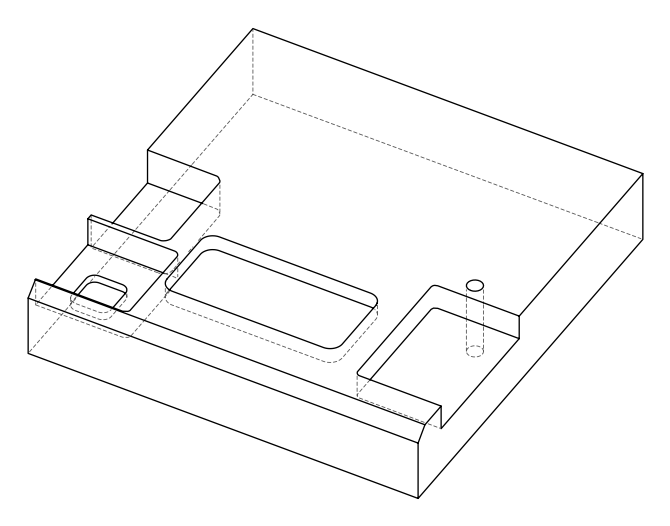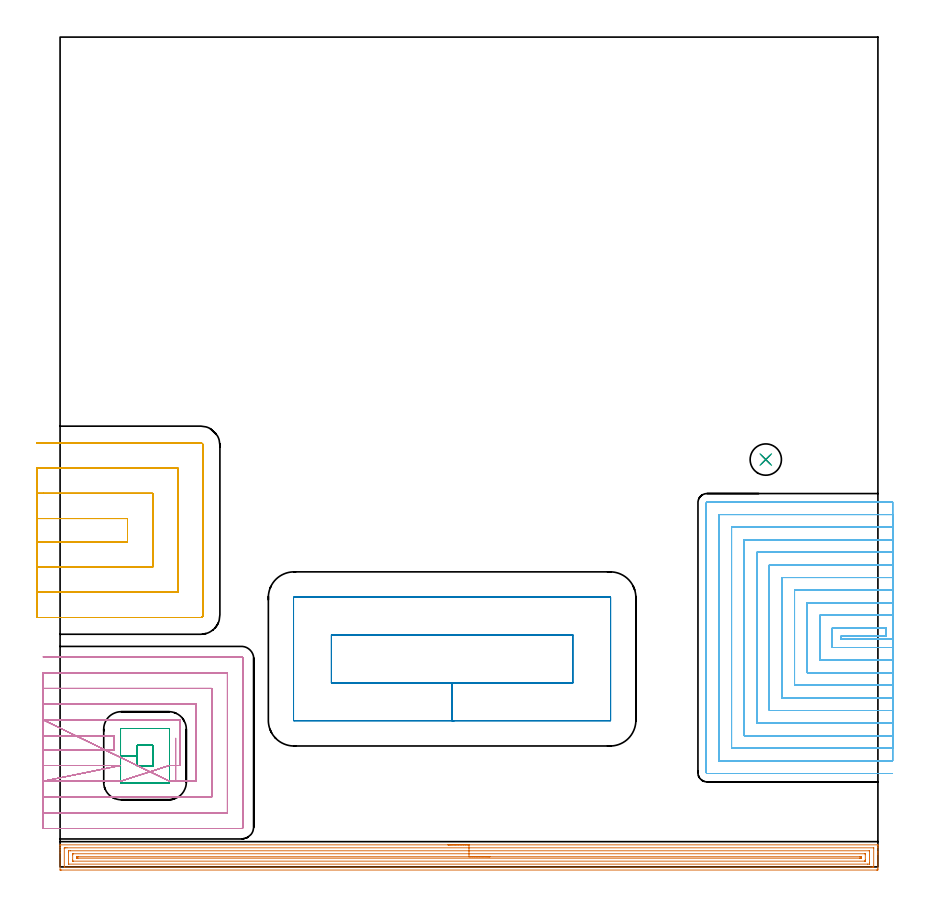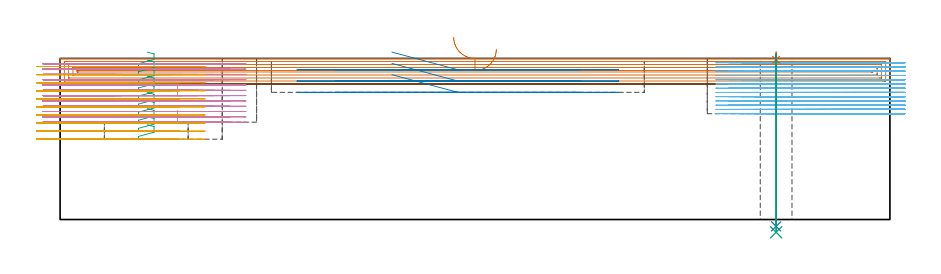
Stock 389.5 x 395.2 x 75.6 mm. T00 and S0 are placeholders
(PLAN: 9 operations, 8 tool changes, 176.7 min)
(1 AREA_MILL | FG_CHAMFER_SURFACE | UGT0205_001 | 15.78 min | 28041 mm3)
(2 MILL_RECTANGULAR_POCKET | POCKET_RECTANGULAR_STRAIGHT | UGT0201_106 | Follow Part, ap 6, ae 75% | 4.68 min | 228681 mm3)
(3 MILL_RECTANGULAR_POCKET_1 | POCKET_RECTANGULAR_STRAIGHT_1 | NXT0201_012 | Follow Part, ap 4, ae 75% | 3.89 min | 60207 mm3)
(4 MILL_SLOT | SLOT_PARTIAL_RECTANGULAR | NXT0201_013 | Follow Part, ap 2.5, ae 75% | 39.5 min | 204867 mm3)
(5 MILL_SLOT_1 | SLOT_PARTIAL_RECTANGULAR_1 | NXT0201_012 | Follow Part, ap 4, ae 75% | 19.71 min | 284539 mm3)
(6 MILL_SLOT_2 | SLOT_PARTIAL_RECTANGULAR_2 | NXT0201_009 | Follow Part, ap 2, ae 75% | 92.49 min | 304594 mm3)
(7 SPOT_DRILL | STEP1HOLE | NXT0321_9005460120000 | 0.03 min | 29 mm3)
(8 DRILL_THROUGH_HOLE_INTO_CENTER | STEP1HOLE | NXT0301_065 | 0.32 min | 5267 mm3)
(9 DRILL_TO_ENLARGE_THROUGH_HOLE | STEP1HOLE | UGT0301_280 | 0.34 min | 7868 mm3)
(TOOL UGT0205_001 | Chamfer Mill 20 x 3 x 45 deg. | D20 FL50 Z2)
(TOOL UGT0201_106 | End Mill 24 mm | D24 FL25 Z2)
(TOOL NXT0201_012 | ENDMILL 16mm [2P460-1600-NA 1630] | D16 FL38 Z6)
(TOOL NXT0201_013 | ENDMILL 10mm | D10 FL30 Z4)
(TOOL NXT0201_009 | ENDMILL 8mm [2P460-0800-NA 1630] | D8 FL26 Z6)
(TOOL NXT0321_9005460120000 | NC Spot Drill, 142deg, 12mm, Carbide, Uncoated | D12 PA142 FL30 Z2)
(TOOL NXT0301_065 | Carbide Drill 9.4mm [860.1-0940-075A1-MM 2214] | D9.4 PA140 FL98 Z2)
(TOOL UGT0301_280 | Twist Drill 14.9 mm | D14.9 PA118 FL114 Z2)
(OP 1 AREA_MILL)
G17 G21 G94 G90
T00 M6
G54
G17 G0 G90 X184.75 Y10.5 S1061 M3
G43 Z85.6 H0
G94 G1 X184.788 Z84.728 F250.
X184.902 Z83.864
X185.091 Z83.012
X185.353 Z82.18
X185.687 Z81.374
X186.09 Z80.6
X186.559 Z79.864
X187.09 Z79.172
X187.679 Z78.529
X188.322 Z77.94
X189.014 Z77.408
X189.75 Z76.94
X190.524 Z76.537
X191.33 Z76.203
X192.162 Z75.941
X193.014 Z75.752
X193.878 Z75.638
X194.75 Z75.6
X389.339
X389.49 Y10.498 Z75.588
X389.497 Y10.384 Z75.476
X389.5 Y10.263 Z75.362
Y9.93 Z75.03
Y9.299 Z74.394
Y7.239 Z72.336
Y6.682 Z71.776
Y6.088 Z71.183
Y-0.893 Z64.204
X389.496 Y-1.172 Z63.925
X389.49 Y-1.493 Z63.604
X389.225 Y-1.497 Z63.601
X388.892 Y-1.5 Z63.6
X0.608
X0.045 Y-1.494 Z63.603
X0.01 Y-1.492 Z63.606
X0. Y-1.451 Z63.647
Y6.682 Z71.776
Y8.111 Z73.208
Y9.299 Z74.394
Y10.263 Z75.362
X0.003 Y10.384 Z75.476
X0.01 Y10.498 Z75.588
X0.161 Y10.5 Z75.6
X194.75
Y9.086 Z74.186
X387.326 Y9.085 Z74.185
X387.453 Y9.084 Z74.184
X387.483 Y9.082 Z74.182
X387.49 Y9.079 Z74.179
X387.494 Y9.071 Z74.171
X387.498 Y9.045 Z74.145
X387.5 Y8.916 Z74.016
X387.499 Y0.19 Z65.29
X387.495 Y0.061 Z65.161
X387.49 Y-0.04 Z65.06
X387.478 Y-0.079 Z65.021
X387.443 Y-0.08 Z65.02
X387.107 Y-0.084 Z65.016
X386.888 Y-0.085 Z65.015
X386.215 Y-0.086 Z65.014
X2.174 Y-0.085 Z65.015
X2.047 Y-0.084 Z65.016
X2.017 Y-0.082 Z65.018
X2.01 Y-0.079 Z65.021
X2.006 Y-0.071 Z65.029
X2.003 Y-0.045 Z65.055
X2. Y0.084 Z65.184
X2.001 Y8.81 Z73.91
X2.005 Y8.939 Z74.039
X2.01 Y9.04 Z74.14
X2.022 Y9.079 Z74.179
X2.057 Y9.08 Z74.18
X2.393 Y9.084 Z74.184
X2.612 Y9.085 Z74.185
X3.285 Y9.086 Z74.186
X194.75
Y7.672 Z72.772
X385.322 Y7.671 Z72.771
X385.442 Y7.67 Z72.77
X385.475 Y7.667 Z72.767
X385.489 Y7.665 Z72.765
X385.492 Y7.657 Z72.757
X385.497 Y7.612 Z72.712
X385.499 Y7.554 Z72.654
X385.5 Y2.145 Z67.245
X385.496 Y1.446 Z66.546
X385.493 Y1.359 Z66.459
X385.49 Y1.341 Z66.441
X385.478 Y1.335 Z66.435
X385.438 Y1.332 Z66.432
X385.322 Y1.33 Z66.43
X384.549 Y1.328 Z66.428
X4.178 Y1.329 Z66.429
X4.058 Y1.33 Z66.43
X4.025 Y1.333 Z66.433
X4.011 Y1.335 Z66.435
X4.008 Y1.343 Z66.443
X4.003 Y1.388 Z66.488
X4.001 Y1.446 Z66.546
X4. Y6.856 Z71.956
X4.004 Y7.554 Z72.654
X4.007 Y7.641 Z72.741
X4.01 Y7.659 Z72.759
X4.022 Y7.665 Z72.765
X4.062 Y7.668 Z72.768
X4.178 Y7.67 Z72.77
X4.951 Y7.672 Z72.772
X194.75
Y6.257 Z71.357
X383.37
X383.413 Y6.256 Z71.356
X383.457 Y6.254 Z71.354
X383.485 Y6.251 Z71.351
X383.49 Y6.216 Z71.316
X383.5 Y5.845 Z70.945
Y5.809 Z70.909
Y3.227 Z68.327
Y3.191 Z68.291
X383.492 Y2.773 Z67.873
X383.49 Y2.753 Z67.853
X383.458 Y2.749 Z67.849
X383.378 Y2.745 Z67.845
X383.256 Y2.743 Z67.843
X383.103
X6.13
X6.087 Y2.744 Z67.844
X6.043 Y2.746 Z67.846
X6.015 Y2.749 Z67.849
X6.01 Y2.784 Z67.884
X6. Y3.155 Z68.255
Y3.191 Z68.291
Y5.773 Z70.873
Y5.809 Z70.909
X6.008 Y6.227 Z71.327
X6.01 Y6.247 Z71.347
X6.042 Y6.251 Z71.351
X6.122 Y6.255 Z71.355
X6.244 Y6.257 Z71.357
X6.397
X194.75
Y4.843 Z69.943
X380.954
X381.285 Y4.841 Z69.941
X381.45 Y4.838 Z69.938
X381.483 Y4.836 Z69.936
X381.49 Y4.813 Z69.913
X381.493 Y4.763 Z69.863
X381.498 Y4.312 Z69.412
X381.493 Y4.187 Z69.287
X381.491 Y4.171 Z69.271
X381.471 Y4.164 Z69.264
X381.385 Y4.161 Z69.261
X381.21 Y4.159 Z69.259
X380.859 Y4.157 Z69.257
X380.764
X8.546
X8.215 Y4.159 Z69.259
X8.05 Y4.162 Z69.262
X8.017 Y4.164 Z69.264
X8.01 Y4.187 Z69.287
X8.007 Y4.236 Z69.336
X8.001 Y4.69 Z69.79
X8.004 Y4.762 Z69.862
X8.009 Y4.815 Z69.915
X8.013 Y4.837 Z69.937
X8.028 Y4.838 Z69.938
X8.209 Y4.841 Z69.941
X8.574 Y4.843 Z69.943
X8.641
X194.75
X195.622 Z69.981
X196.487 Z70.095
X197.338 Z70.284
X198.17 Z70.546
X198.976 Z70.88
X199.75 Z71.283
X200.486 Z71.752
X201.178 Z72.283
X201.821 Z72.872
X202.41 Z73.515
X202.942 Z74.207
X203.41 Z74.943
X203.813 Z75.717
X204.147 Z76.523
X204.409 Z77.355
X204.598 Z78.207
X204.712 Z79.072
X204.75 Z79.943
G0 Z85.6
M5
M2
(OP 2 MILL_RECTANGULAR_POCKET)
G17 G21 G94 G90
T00 M6
G54
G17 G0 G90 X155.724 Y87.6 S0 M3
G43 Z85.6 H0
Z78.6
G94 G1 X186.7 Z70.3 F250.
X244.2 F500.
Y110.5
X129.2
Y87.6
X186.7
Y69.6
X262.
G3 X262.2 Y69.8 R0.2
G1 Y128.3
G3 X262. Y128.5 R0.2
G1 X111.4
G3 X111.2 Y128.3 R0.2
G1 Y69.8
G3 X111.4 Y69.6 R0.2
G1 X186.7
X187.7
G0 X155.724 Y87.6 Z73.3
G1 X186.7 Z65. F250.
X244.2 F500.
Y110.5
X129.2
Y87.6
X186.7
Y69.6
X262.
G3 X262.2 Y69.8 R0.2
G1 Y128.3
G3 X262. Y128.5 R0.2
G1 X111.4
G3 X111.2 Y128.3 R0.2
G1 Y69.8
G3 X111.4 Y69.6 R0.2
G1 X186.7
X187.7
G0 X155.724 Y87.6 Z68.
G1 X186.7 Z59.7 F250.
X244.2 F500.
Y110.5
X129.2
Y87.6
X186.7
Y69.6
X262.
G3 X262.2 Y69.8 R0.2
G1 Y128.3
G3 X262. Y128.5 R0.2
G1 X111.4
G3 X111.2 Y128.3 R0.2
G1 Y69.8
G3 X111.4 Y69.6 R0.2
G1 X186.7
X187.7
G0 Z85.6
M5
M2
(OP 3 MILL_RECTANGULAR_POCKET_1)
G17 G21 G94 G90
T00 M6
G54
G17 G0 G90 X40.909 Y48. S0 M3
G43 Z85.6 H1
Z78.6
G94 G1 X44.1 Z77.745 F250.
Y57.9 Z75.092
X36.8 Z73.136
Y52.95 Z71.81
Y48. F500.
X44.1
Y57.9
X36.8
Y52.95
X28.8
Y40.3
G3 X29.1 Y40. R0.3
G1 X51.8
G3 X52.1 Y40.3 R0.3
G1 Y65.6
G3 X51.8 Y65.9 R0.3
G1 X29.1
G3 X28.8 Y65.6 R0.3
G1 Y52.95
Y51.95
G0 X40.909 Y48. Z74.81
G1 X44.1 Z73.955 F250.
Y57.9 Z71.302
X36.8 Z69.346
Y52.95 Z68.02
Y48. F500.
X44.1
Y57.9
X36.8
Y52.95
X28.8
Y40.3
G3 X29.1 Y40. R0.3
G1 X51.8
G3 X52.1 Y40.3 R0.3
G1 Y65.6
G3 X51.8 Y65.9 R0.3
G1 X29.1
G3 X28.8 Y65.6 R0.3
G1 Y52.95
Y51.95
G0 X40.909 Y48. Z71.02
G1 X44.1 Z70.165 F250.
Y57.9 Z67.512
X36.8 Z65.556
Y52.95 Z64.23
Y48. F500.
X44.1
Y57.9
X36.8
Y52.95
X28.8
Y40.3
G3 X29.1 Y40. R0.3
G1 X51.8
G3 X52.1 Y40.3 R0.3
G1 Y65.6
G3 X51.8 Y65.9 R0.3
G1 X29.1
G3 X28.8 Y65.6 R0.3
G1 Y52.95
Y51.95
G0 X40.909 Y48. Z67.23
G1 X44.1 Z66.375 F250.
Y57.9 Z63.722
X36.8 Z61.766
Y52.95 Z60.44
Y48. F500.
X44.1
Y57.9
X36.8
Y52.95
X28.8
Y40.3
G3 X29.1 Y40. R0.3
G1 X51.8
G3 X52.1 Y40.3 R0.3
G1 Y65.6
G3 X51.8 Y65.9 R0.3
G1 X29.1
G3 X28.8 Y65.6 R0.3
G1 Y52.95
Y51.95
G0 X40.909 Y48. Z63.44
G1 X44.1 Z62.585 F250.
Y57.9 Z59.932
X36.8 Z57.976
Y52.95 Z56.65
Y48. F500.
X44.1
Y57.9
X36.8
Y52.95
X28.8
Y40.3
G3 X29.1 Y40. R0.3
G1 X51.8
G3 X52.1 Y40.3 R0.3
G1 Y65.6
G3 X51.8 Y65.9 R0.3
G1 X29.1
G3 X28.8 Y65.6 R0.3
G1 Y52.95
Y51.95
G0 X40.909 Y48. Z59.65
G1 X44.1 Z58.795 F250.
Y57.9 Z56.142
X36.8 Z54.186
Y52.95 Z52.86
Y48. F500.
X44.1
Y57.9
X36.8
Y52.95
X28.8
Y40.3
G3 X29.1 Y40. R0.3
G1 X51.8
G3 X52.1 Y40.3 R0.3
G1 Y65.6
G3 X51.8 Y65.9 R0.3
G1 X29.1
G3 X28.8 Y65.6 R0.3
G1 Y52.95
Y51.95
G0 X40.909 Y48. Z55.86
G1 X44.1 Z55.005 F250.
Y57.9 Z52.352
X36.8 Z50.396
Y52.95 Z49.07
Y48. F500.
X44.1
Y57.9
X36.8
Y52.95
X28.8
Y40.3
G3 X29.1 Y40. R0.3
G1 X51.8
G3 X52.1 Y40.3 R0.3
G1 Y65.6
G3 X51.8 Y65.9 R0.3
G1 X29.1
G3 X28.8 Y65.6 R0.3
G1 Y52.95
Y51.95
G0 X40.909 Y48. Z52.07
G1 X44.1 Z51.215 F250.
Y57.9 Z48.562
X36.8 Z46.606
Y52.95 Z45.28
Y48. F500.
X44.1
Y57.9
X36.8
Y52.95
X28.8
Y40.3
G3 X29.1 Y40. R0.3
G1 X51.8
G3 X52.1 Y40.3 R0.3
G1 Y65.6
G3 X51.8 Y65.9 R0.3
G1 X29.1
G3 X28.8 Y65.6 R0.3
G1 Y52.95
Y51.95
G0 X40.909 Y48. Z48.28
G1 X44.1 Z47.425 F250.
Y57.9 Z44.772
X36.8 Z42.816
Y52.95 Z41.49
Y48. F500.
X44.1
Y57.9
X36.8
Y52.95
X28.8
Y40.3
G3 X29.1 Y40. R0.3
G1 X51.8
G3 X52.1 Y40.3 R0.3
G1 Y65.6
G3 X51.8 Y65.9 R0.3
G1 X29.1
G3 X28.8 Y65.6 R0.3
G1 Y52.95
Y51.95
G0 X40.909 Y48. Z44.49
G1 X44.1 Z43.635 F250.
Y57.9 Z40.982
X36.8 Z39.026
Y52.95 Z37.7
Y48. F500.
X44.1
Y57.9
X36.8
Y52.95
X28.8
Y40.3
G3 X29.1 Y40. R0.3
G1 X51.8
G3 X52.1 Y40.3 R0.3
G1 Y65.6
G3 X51.8 Y65.9 R0.3
G1 X29.1
G3 X28.8 Y65.6 R0.3
G1 Y52.95
Y51.95
G0 Z85.6
M5
M2
(OP 4 MILL_SLOT)
G17 G21 G94 G90
T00 M6
G54
G17 G0 G90 X-8. Y55.8 S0 M3
G43 Z85.6 H0
Z73.108
G94 G1 X-5. F250.
X25.8 F500.
Y62.5
X-5.
X-8. F250.
Y48.3
X-5.
X25.8 F500.
X28.8 F250.
X-8. Y40.8 F500.
X-5. F250.
X25.797 F500.
X28.797 F250.
X52.1 Y48.3 F500.
X55.1 F250.
X57.2 F500.
Y70.
X-5.
X-8. F250.
X52.103 Y40.8 F500.
X55.103 F250.
X64.7 F500.
Y77.5
X-5.
X-8. F250.
Y33.3
X-5.
X72.2 F500.
Y85.
X-5.
X-8. F250.
Y25.8
X-5.
X79.7 F500.
Y92.5
X-5.
X-8. F250.
Y18.3
X-5.
X86.4 F500.
G3 X87.2 Y19.1 R0.8
G1 Y99.2
G3 X86.4 Y100. R0.8
G1 X-5.
X-8. F250.
G0 Y55.8 Z70.617
G1 X-5.
X25.8 F500.
Y62.5
X-5.
X-8. F250.
Y48.3
X-5.
X25.8 F500.
X28.8 F250.
X-8. Y40.8 F500.
X-5. F250.
X25.797 F500.
X28.797 F250.
X52.1 Y48.3 F500.
X55.1 F250.
X57.2 F500.
Y70.
X-5.
X-8. F250.
X52.103 Y40.8 F500.
X55.103 F250.
X64.7 F500.
Y77.5
X-5.
X-8. F250.
Y33.3
X-5.
X72.2 F500.
Y85.
X-5.
X-8. F250.
Y25.8
X-5.
X79.7 F500.
Y92.5
X-5.
X-8. F250.
Y18.3
X-5.
X86.4 F500.
G3 X87.2 Y19.1 R0.8
G1 Y99.2
G3 X86.4 Y100. R0.8
G1 X-5.
X-8. F250.
G0 Y55.8 Z68.125
G1 X-5.
X25.8 F500.
Y62.5
X-5.
X-8. F250.
Y48.3
X-5.
X25.8 F500.
X28.8 F250.
X-8. Y40.8 F500.
X-5. F250.
X25.797 F500.
X28.797 F250.
X52.1 Y48.3 F500.
X55.1 F250.
X57.2 F500.
Y70.
X-5.
X-8. F250.
X52.103 Y40.8 F500.
X55.103 F250.
X64.7 F500.
Y77.5
X-5.
X-8. F250.
Y33.3
X-5.
X72.2 F500.
Y85.
X-5.
X-8. F250.
Y25.8
X-5.
X79.7 F500.
Y92.5
X-5.
X-8. F250.
Y18.3
X-5.
X86.4 F500.
G3 X87.2 Y19.1 R0.8
G1 Y99.2
G3 X86.4 Y100. R0.8
G1 X-5.
X-8. F250.
G0 Y55.8 Z65.633
G1 X-5.
X25.8 F500.
Y62.5
X-5.
X-8. F250.
Y48.3
X-5.
X25.8 F500.
X28.8 F250.
X-8. Y40.8 F500.
X-5. F250.
X25.797 F500.
X28.797 F250.
X52.1 Y48.3 F500.
X55.1 F250.
X57.2 F500.
Y70.
X-5.
X-8. F250.
X52.103 Y40.8 F500.
X55.103 F250.
X64.7 F500.
Y77.5
X-5.
X-8. F250.
Y33.3
X-5.
X72.2 F500.
Y85.
X-5.
X-8. F250.
Y25.8
X-5.
X79.7 F500.
Y92.5
X-5.
X-8. F250.
Y18.3
X-5.
X86.4 F500.
G3 X87.2 Y19.1 R0.8
G1 Y99.2
G3 X86.4 Y100. R0.8
G1 X-5.
X-8. F250.
G0 Y55.8 Z63.142
G1 X-5.
X25.8 F500.
Y62.5
X-5.
X-8. F250.
Y48.3
X-5.
X25.8 F500.
X28.8 F250.
X-8. Y40.8 F500.
X-5. F250.
X25.797 F500.
X28.797 F250.
X52.1 Y48.3 F500.
X55.1 F250.
X57.2 F500.
Y70.
X-5.
X-8. F250.
X52.103 Y40.8 F500.
X55.103 F250.
X64.7 F500.
Y77.5
X-5.
X-8. F250.
Y33.3
X-5.
X72.2 F500.
Y85.
X-5.
X-8. F250.
Y25.8
X-5.
X79.7 F500.
Y92.5
X-5.
X-8. F250.
Y18.3
X-5.
X86.4 F500.
G3 X87.2 Y19.1 R0.8
G1 Y99.2
G3 X86.4 Y100. R0.8
G1 X-5.
X-8. F250.
G0 Y55.8 Z60.65
G1 X-5.
X25.8 F500.
Y62.5
X-5.
X-8. F250.
Y48.3
X-5.
X25.8 F500.
X28.8 F250.
X-8. Y40.8 F500.
X-5. F250.
X25.797 F500.
X28.797 F250.
X52.1 Y48.3 F500.
X55.1 F250.
X57.2 F500.
Y70.
X-5.
X-8. F250.
X52.103 Y40.8 F500.
X55.103 F250.
X64.7 F500.
Y77.5
X-5.
X-8. F250.
Y33.3
X-5.
X72.2 F500.
Y85.
X-5.
X-8. F250.
Y25.8
X-5.
X79.7 F500.
Y92.5
X-5.
X-8. F250.
Y18.3
X-5.
X86.4 F500.
G3 X87.2 Y19.1 R0.8
G1 Y99.2
G3 X86.4 Y100. R0.8
G1 X-5.
X-8. F250.
G0 Y55.8 Z58.158
G1 X-5.
X25.8 F500.
Y62.5
X-5.
X-8. F250.
Y48.3
X-5.
X25.8 F500.
X28.8 F250.
X-8. Y40.8 F500.
X-5. F250.
X25.797 F500.
X28.797 F250.
X52.1 Y48.3 F500.
X55.1 F250.
X57.2 F500.
Y70.
X-5.
X-8. F250.
G0 X55.1 Y61.295 Z63.65
G1 Y40.959 Z58.201
X55.103 Y40.8 Z58.158
X64.7 F500.
Y77.5
X-5.
X-8. F250.
Y33.3
X-5.
X72.2 F500.
Y85.
X-5.
X-8. F250.
Y25.8
X-5.
X79.7 F500.
Y92.5
X-5.
X-8. F250.
Y18.3
X-5.
X86.4 F500.
G3 X87.2 Y19.1 R0.8
G1 Y99.2
G3 X86.4 Y100. R0.8
G1 X-5.
X-8. F250.
G0 Y55.8 Z55.667
G1 X-5.
X25.8 F500.
Y62.5
X-5.
X-8. F250.
Y48.3
X-5.
X25.8 F500.
X28.8 F250.
X-8. Y40.8 F500.
X-5. F250.
X25.797 F500.
X28.797 F250.
X52.1 Y48.3 F500.
X55.1 F250.
X57.2 F500.
Y70.
X-5.
X-8. F250.
X52.103 Y40.8 F500.
X55.103 F250.
X64.7 F500.
Y77.5
X-5.
X-8. F250.
Y33.3
X-5.
X72.2 F500.
Y85.
X-5.
X-8. F250.
Y25.8
X-5.
X79.7 F500.
Y92.5
X-5.
X-8. F250.
Y18.3
X-5.
X86.4 F500.
G3 X87.2 Y19.1 R0.8
G1 Y99.2
G3 X86.4 Y100. R0.8
G1 X-5.
X-8. F250.
G0 Y55.8 Z53.175
G1 X-5.
X25.8 F500.
Y62.5
X-5.
X-8. F250.
Y48.3
X-5.
X25.8 F500.
X28.8 F250.
X-8. Y40.8 F500.
X-5. F250.
X25.797 F500.
X28.797 F250.
X52.1 Y48.3 F500.
X55.1 F250.
X57.2 F500.
Y70.
X-5.
X-8. F250.
X52.103 Y40.8 F500.
X55.103 F250.
X64.7 F500.
Y77.5
X-5.
X-8. F250.
Y33.3
X-5.
X72.2 F500.
Y85.
X-5.
X-8. F250.
Y25.8
X-5.
X79.7 F500.
Y92.5
X-5.
X-8. F250.
Y18.3
X-5.
X86.4 F500.
G3 X87.2 Y19.1 R0.8
G1 Y99.2
G3 X86.4 Y100. R0.8
G1 X-5.
X-8. F250.
G0 Y55.8 Z50.683
G1 X-5.
X25.8 F500.
Y62.5
X-5.
X-8. F250.
Y48.3
X-5.
X25.8 F500.
X28.8 F250.
X-8. Y40.8 F500.
X-5. F250.
X25.797 F500.
X28.797 F250.
X52.1 Y48.3 F500.
X55.1 F250.
X57.2 F500.
Y70.
X-5.
X-8. F250.
X52.103 Y40.8 F500.
X55.103 F250.
X64.7 F500.
Y77.5
X-5.
X-8. F250.
Y33.3
X-5.
X72.2 F500.
Y85.
X-5.
X-8. F250.
Y25.8
X-5.
X79.7 F500.
Y92.5
X-5.
X-8. F250.
Y18.3
X-5.
X86.4 F500.
G3 X87.2 Y19.1 R0.8
G1 Y99.2
G3 X86.4 Y100. R0.8
G1 X-5.
X-8. F250.
G0 Y55.8 Z48.192
G1 X-5.
X25.8 F500.
Y62.5
X-5.
X-8. F250.
Y48.3
X-5.
X25.8 F500.
X28.8 F250.
X-8. Y40.8 F500.
X-5. F250.
X25.797 F500.
X28.797 F250.
X52.1 Y48.3 F500.
X55.1 F250.
X57.2 F500.
Y70.
X-5.
X-8. F250.
X52.103 Y40.8 F500.
X55.103 F250.
X64.7 F500.
Y77.5
X-5.
X-8. F250.
Y33.3
X-5.
X72.2 F500.
Y85.
X-5.
X-8. F250.
Y25.8
X-5.
X79.7 F500.
Y92.5
X-5.
X-8. F250.
Y18.3
X-5.
X86.4 F500.
G3 X87.2 Y19.1 R0.8
G1 Y99.2
G3 X86.4 Y100. R0.8
G1 X-5.
X-8. F250.
G0 Y55.8 Z45.7
G1 X-5.
X25.8 F500.
Y62.5
X-5.
X-8. F250.
Y48.3
X-5.
X25.8 F500.
X28.8 F250.
X-8. Y40.8 F500.
X-5. F250.
X25.797 F500.
X28.797 F250.
X52.1 Y48.3 F500.
X55.1 F250.
X57.2 F500.
Y70.
X-5.
X-8. F250.
G0 X55.1 Y61.295 Z51.192
G1 Y40.959 Z45.743
X55.103 Y40.8 Z45.7
X64.7 F500.
Y77.5
X-5.
X-8. F250.
Y33.3
X-5.
X72.2 F500.
Y85.
X-5.
X-8. F250.
Y25.8
X-5.
X79.7 F500.
Y92.5
X-5.
X-8. F250.
Y18.3
X-5.
X86.4 F500.
G3 X87.2 Y19.1 R0.8
G1 Y99.2
G3 X86.4 Y100. R0.8
G1 X-5.
X-8. F250.
G0 Z85.6
M5
M2
(OP 5 MILL_SLOT_1)
G17 G21 G94 G90
T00 M6
G54
G17 G0 G90 X-11. Y154.8 S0 M3
G43 Z85.6 H1
Z71.81
G94 G1 X-8. F250.
X32.1 F500.
Y165.9
X-8.
X-11. F250.
Y142.8
X-8.
X44.1 F500.
Y177.9
X-8.
X-11. F250.
Y130.8
X-8.
X56.1 F500.
Y189.9
X-8.
X-11. F250.
Y118.8
X-8.
X67. F500.
G3 X68.1 Y119.9 R1.1
G1 Y200.8
G3 X67. Y201.9 R1.1
G1 X-8.
X-11. F250.
G0 Y154.8 Z68.02
G1 X-8.
X32.1 F500.
Y165.9
X-8.
X-11. F250.
Y142.8
X-8.
X44.1 F500.
Y177.9
X-8.
X-11. F250.
Y130.8
X-8.
X56.1 F500.
Y189.9
X-8.
X-11. F250.
Y118.8
X-8.
X67. F500.
G3 X68.1 Y119.9 R1.1
G1 Y200.8
G3 X67. Y201.9 R1.1
G1 X-8.
X-11. F250.
G0 Y154.8 Z64.23
G1 X-8.
X32.1 F500.
Y165.9
X-8.
X-11. F250.
Y142.8
X-8.
X44.1 F500.
Y177.9
X-8.
X-11. F250.
Y130.8
X-8.
X56.1 F500.
Y189.9
X-8.
X-11. F250.
Y118.8
X-8.
X67. F500.
G3 X68.1 Y119.9 R1.1
G1 Y200.8
G3 X67. Y201.9 R1.1
G1 X-8.
X-11. F250.
G0 Y154.8 Z60.44
G1 X-8.
X32.1 F500.
Y165.9
X-8.
X-11. F250.
Y142.8
X-8.
X44.1 F500.
Y177.9
X-8.
X-11. F250.
Y130.8
X-8.
X56.1 F500.
Y189.9
X-8.
X-11. F250.
Y118.8
X-8.
X67. F500.
G3 X68.1 Y119.9 R1.1
G1 Y200.8
G3 X67. Y201.9 R1.1
G1 X-8.
X-11. F250.
G0 Y154.8 Z56.65
G1 X-8.
X32.1 F500.
Y165.9
X-8.
X-11. F250.
Y142.8
X-8.
X44.1 F500.
Y177.9
X-8.
X-11. F250.
Y130.8
X-8.
X56.1 F500.
Y189.9
X-8.
X-11. F250.
Y118.8
X-8.
X67. F500.
G3 X68.1 Y119.9 R1.1
G1 Y200.8
G3 X67. Y201.9 R1.1
G1 X-8.
X-11. F250.
G0 Y154.8 Z52.86
G1 X-8.
X32.1 F500.
Y165.9
X-8.
X-11. F250.
Y142.8
X-8.
X44.1 F500.
Y177.9
X-8.
X-11. F250.
Y130.8
X-8.
X56.1 F500.
Y189.9
X-8.
X-11. F250.
Y118.8
X-8.
X67. F500.
G3 X68.1 Y119.9 R1.1
G1 Y200.8
G3 X67. Y201.9 R1.1
G1 X-8.
X-11. F250.
G0 Y154.8 Z49.07
G1 X-8.
X32.1 F500.
Y165.9
X-8.
X-11. F250.
Y142.8
X-8.
X44.1 F500.
Y177.9
X-8.
X-11. F250.
Y130.8
X-8.
X56.1 F500.
Y189.9
X-8.
X-11. F250.
Y118.8
X-8.
X67. F500.
G3 X68.1 Y119.9 R1.1
G1 Y200.8
G3 X67. Y201.9 R1.1
G1 X-8.
X-11. F250.
G0 Y154.8 Z45.28
G1 X-8.
X32.1 F500.
Y165.9
X-8.
X-11. F250.
Y142.8
X-8.
X44.1 F500.
Y177.9
X-8.
X-11. F250.
Y130.8
X-8.
X56.1 F500.
Y189.9
X-8.
X-11. F250.
Y118.8
X-8.
X67. F500.
G3 X68.1 Y119.9 R1.1
G1 Y200.8
G3 X67. Y201.9 R1.1
G1 X-8.
X-11. F250.
G0 Y154.8 Z41.49
G1 X-8.
X32.1 F500.
Y165.9
X-8.
X-11. F250.
Y142.8
X-8.
X44.1 F500.
Y177.9
X-8.
X-11. F250.
Y130.8
X-8.
X56.1 F500.
Y189.9
X-8.
X-11. F250.
Y118.8
X-8.
X67. F500.
G3 X68.1 Y119.9 R1.1
G1 Y200.8
G3 X67. Y201.9 R1.1
G1 X-8.
X-11. F250.
G0 Y154.8 Z37.7
G1 X-8.
X32.1 F500.
Y165.9
X-8.
X-11. F250.
Y142.8
X-8.
X44.1 F500.
Y177.9
X-8.
X-11. F250.
Y130.8
X-8.
X56.1 F500.
Y189.9
X-8.
X-11. F250.
Y118.8
X-8.
X67. F500.
G3 X68.1 Y119.9 R1.1
G1 Y200.8
G3 X67. Y201.9 R1.1
G1 X-8.
X-11. F250.
G0 Z85.6
M5
M2
(OP 6 MILL_SLOT_2)
G17 G21 G94 G90
T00 M6
G54
G17 G0 G90 X396.5 Y108.5 S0 M3
G43 Z85.6 H1
Z73.608
G94 G1 X393.5 F250.
X371.8 F500.
Y109.8
X393.5
Y113.8
X367.8
Y104.5
X393.5
X396.5 F250.
Y119.8
X393.5
X361.8 F500.
Y98.5
X393.5
X396.5 F250.
Y125.8
X393.5
X355.8 F500.
Y92.5
X393.5
X396.5 F250.
Y131.8
X393.5
X349.8 F500.
Y86.5
X393.5
X396.5 F250.
Y137.8
X393.5
X343.8 F500.
Y80.5
X393.5
X396.5 F250.
Y143.8
X393.5
X337.8 F500.
Y74.5
X393.5
X396.5 F250.
Y149.8
X393.5
X331.8 F500.
Y68.5
X393.5
X396.5 F250.
Y155.8
X393.5
X325.8 F500.
Y62.5
X393.5
X396.5 F250.
Y161.8
X393.5
X319.8 F500.
Y56.5
X393.5
X396.5 F250.
Y167.8
X393.5
X313.8 F500.
Y50.5
X393.5
X396.5 F250.
Y173.8
X393.5
X308.1 F500.
G3 X307.8 Y173.5 R0.3
G1 Y44.8
G3 X308.1 Y44.5 R0.3
G1 X393.5
X396.5 F250.
G0 Y108.5 Z71.615
G1 X393.5
X371.8 F500.
Y109.8
X393.5
Y113.8
X367.8
Y104.5
X393.5
X396.5 F250.
Y119.8
X393.5
X361.8 F500.
Y98.5
X393.5
X396.5 F250.
Y125.8
X393.5
X355.8 F500.
Y92.5
X393.5
X396.5 F250.
Y131.8
X393.5
X349.8 F500.
Y86.5
X393.5
X396.5 F250.
Y137.8
X393.5
X343.8 F500.
Y80.5
X393.5
X396.5 F250.
Y143.8
X393.5
X337.8 F500.
Y74.5
X393.5
X396.5 F250.
Y149.8
X393.5
X331.8 F500.
Y68.5
X393.5
X396.5 F250.
Y155.8
X393.5
X325.8 F500.
Y62.5
X393.5
X396.5 F250.
Y161.8
X393.5
X319.8 F500.
Y56.5
X393.5
X396.5 F250.
Y167.8
X393.5
X313.8 F500.
Y50.5
X393.5
X396.5 F250.
Y173.8
X393.5
X308.1 F500.
G3 X307.8 Y173.5 R0.3
G1 Y44.8
G3 X308.1 Y44.5 R0.3
G1 X393.5
X396.5 F250.
G0 Y108.5 Z69.623
G1 X393.5
X371.8 F500.
Y109.8
X393.5
Y113.8
X367.8
Y104.5
X393.5
X396.5 F250.
Y119.8
X393.5
X361.8 F500.
Y98.5
X393.5
X396.5 F250.
Y125.8
X393.5
X355.8 F500.
Y92.5
X393.5
X396.5 F250.
Y131.8
X393.5
X349.8 F500.
Y86.5
X393.5
X396.5 F250.
Y137.8
X393.5
X343.8 F500.
Y80.5
X393.5
X396.5 F250.
Y143.8
X393.5
X337.8 F500.
Y74.5
X393.5
X396.5 F250.
Y149.8
X393.5
X331.8 F500.
Y68.5
X393.5
X396.5 F250.
Y155.8
X393.5
X325.8 F500.
Y62.5
X393.5
X396.5 F250.
Y161.8
X393.5
X319.8 F500.
Y56.5
X393.5
X396.5 F250.
Y167.8
X393.5
X313.8 F500.
Y50.5
X393.5
X396.5 F250.
Y173.8
X393.5
X308.1 F500.
G3 X307.8 Y173.5 R0.3
G1 Y44.8
G3 X308.1 Y44.5 R0.3
G1 X393.5
X396.5 F250.
G0 Y108.5 Z67.631
G1 X393.5
X371.8 F500.
Y109.8
X393.5
Y113.8
X367.8
Y104.5
X393.5
X396.5 F250.
Y119.8
X393.5
X361.8 F500.
Y98.5
X393.5
X396.5 F250.
Y125.8
X393.5
X355.8 F500.
Y92.5
X393.5
X396.5 F250.
Y131.8
X393.5
X349.8 F500.
Y86.5
X393.5
X396.5 F250.
Y137.8
X393.5
X343.8 F500.
Y80.5
X393.5
X396.5 F250.
Y143.8
X393.5
X337.8 F500.
Y74.5
X393.5
X396.5 F250.
Y149.8
X393.5
X331.8 F500.
Y68.5
X393.5
X396.5 F250.
Y155.8
X393.5
X325.8 F500.
Y62.5
X393.5
X396.5 F250.
Y161.8
X393.5
X319.8 F500.
Y56.5
X393.5
X396.5 F250.
Y167.8
X393.5
X313.8 F500.
Y50.5
X393.5
X396.5 F250.
Y173.8
X393.5
X308.1 F500.
G3 X307.8 Y173.5 R0.3
G1 Y44.8
G3 X308.1 Y44.5 R0.3
G1 X393.5
X396.5 F250.
G0 Y108.5 Z65.638
G1 X393.5
X371.8 F500.
Y109.8
X393.5
Y113.8
X367.8
Y104.5
X393.5
X396.5 F250.
Y119.8
X393.5
X361.8 F500.
Y98.5
X393.5
X396.5 F250.
Y125.8
X393.5
X355.8 F500.
Y92.5
X393.5
X396.5 F250.
Y131.8
X393.5
X349.8 F500.
Y86.5
X393.5
X396.5 F250.
Y137.8
X393.5
X343.8 F500.
Y80.5
X393.5
X396.5 F250.
Y143.8
X393.5
X337.8 F500.
Y74.5
X393.5
X396.5 F250.
Y149.8
X393.5
X331.8 F500.
Y68.5
X393.5
X396.5 F250.
Y155.8
X393.5
X325.8 F500.
Y62.5
X393.5
X396.5 F250.
Y161.8
X393.5
X319.8 F500.
Y56.5
X393.5
X396.5 F250.
Y167.8
X393.5
X313.8 F500.
Y50.5
X393.5
X396.5 F250.
Y173.8
X393.5
X308.1 F500.
G3 X307.8 Y173.5 R0.3
G1 Y44.8
G3 X308.1 Y44.5 R0.3
G1 X393.5
X396.5 F250.
G0 Y108.5 Z63.646
G1 X393.5
X371.8 F500.
Y109.8
X393.5
Y113.8
X367.8
Y104.5
X393.5
X396.5 F250.
Y119.8
X393.5
X361.8 F500.
Y98.5
X393.5
X396.5 F250.
Y125.8
X393.5
X355.8 F500.
Y92.5
X393.5
X396.5 F250.
Y131.8
X393.5
X349.8 F500.
Y86.5
X393.5
X396.5 F250.
Y137.8
X393.5
X343.8 F500.
Y80.5
X393.5
X396.5 F250.
Y143.8
X393.5
X337.8 F500.
Y74.5
X393.5
X396.5 F250.
Y149.8
X393.5
X331.8 F500.
Y68.5
X393.5
X396.5 F250.
Y155.8
X393.5
X325.8 F500.
Y62.5
X393.5
X396.5 F250.
Y161.8
X393.5
X319.8 F500.
Y56.5
X393.5
X396.5 F250.
Y167.8
X393.5
X313.8 F500.
Y50.5
X393.5
X396.5 F250.
Y173.8
X393.5
X308.1 F500.
G3 X307.8 Y173.5 R0.3
G1 Y44.8
G3 X308.1 Y44.5 R0.3
G1 X393.5
X396.5 F250.
G0 Y108.5 Z61.654
G1 X393.5
X371.8 F500.
Y109.8
X393.5
Y113.8
X367.8
Y104.5
X393.5
X396.5 F250.
Y119.8
X393.5
X361.8 F500.
Y98.5
X393.5
X396.5 F250.
Y125.8
X393.5
X355.8 F500.
Y92.5
X393.5
X396.5 F250.
Y131.8
X393.5
X349.8 F500.
Y86.5
X393.5
X396.5 F250.
Y137.8
X393.5
X343.8 F500.
Y80.5
X393.5
X396.5 F250.
Y143.8
X393.5
X337.8 F500.
Y74.5
X393.5
X396.5 F250.
Y149.8
X393.5
X331.8 F500.
Y68.5
X393.5
X396.5 F250.
Y155.8
X393.5
X325.8 F500.
Y62.5
X393.5
X396.5 F250.
Y161.8
X393.5
X319.8 F500.
Y56.5
X393.5
X396.5 F250.
Y167.8
X393.5
X313.8 F500.
Y50.5
X393.5
X396.5 F250.
Y173.8
X393.5
X308.1 F500.
G3 X307.8 Y173.5 R0.3
G1 Y44.8
G3 X308.1 Y44.5 R0.3
G1 X393.5
X396.5 F250.
G0 Y108.5 Z59.662
G1 X393.5
X371.8 F500.
Y109.8
X393.5
Y113.8
X367.8
Y104.5
X393.5
X396.5 F250.
Y119.8
X393.5
X361.8 F500.
Y98.5
X393.5
X396.5 F250.
Y125.8
X393.5
X355.8 F500.
Y92.5
X393.5
X396.5 F250.
Y131.8
X393.5
X349.8 F500.
Y86.5
X393.5
X396.5 F250.
Y137.8
X393.5
X343.8 F500.
Y80.5
X393.5
X396.5 F250.
Y143.8
X393.5
X337.8 F500.
Y74.5
X393.5
X396.5 F250.
Y149.8
X393.5
X331.8 F500.
Y68.5
X393.5
X396.5 F250.
Y155.8
X393.5
X325.8 F500.
Y62.5
X393.5
X396.5 F250.
Y161.8
X393.5
X319.8 F500.
Y56.5
X393.5
X396.5 F250.
Y167.8
X393.5
X313.8 F500.
Y50.5
X393.5
X396.5 F250.
Y173.8
X393.5
X308.1 F500.
G3 X307.8 Y173.5 R0.3
G1 Y44.8
G3 X308.1 Y44.5 R0.3
G1 X393.5
X396.5 F250.
G0 Y108.5 Z57.669
G1 X393.5
X371.8 F500.
Y109.8
X393.5
Y113.8
X367.8
Y104.5
X393.5
X396.5 F250.
Y119.8
X393.5
X361.8 F500.
Y98.5
X393.5
X396.5 F250.
Y125.8
X393.5
X355.8 F500.
Y92.5
X393.5
X396.5 F250.
Y131.8
X393.5
X349.8 F500.
Y86.5
X393.5
X396.5 F250.
Y137.8
X393.5
X343.8 F500.
Y80.5
X393.5
X396.5 F250.
Y143.8
X393.5
X337.8 F500.
Y74.5
X393.5
X396.5 F250.
Y149.8
X393.5
X331.8 F500.
Y68.5
X393.5
X396.5 F250.
Y155.8
X393.5
X325.8 F500.
Y62.5
X393.5
X396.5 F250.
Y161.8
X393.5
X319.8 F500.
Y56.5
X393.5
X396.5 F250.
Y167.8
X393.5
X313.8 F500.
Y50.5
X393.5
X396.5 F250.
Y173.8
X393.5
X308.1 F500.
G3 X307.8 Y173.5 R0.3
G1 Y44.8
G3 X308.1 Y44.5 R0.3
G1 X393.5
X396.5 F250.
G0 Y108.5 Z55.677
G1 X393.5
X371.8 F500.
Y109.8
X393.5
Y113.8
X367.8
Y104.5
X393.5
X396.5 F250.
Y119.8
X393.5
X361.8 F500.
Y98.5
X393.5
X396.5 F250.
Y125.8
X393.5
X355.8 F500.
Y92.5
X393.5
X396.5 F250.
Y131.8
X393.5
X349.8 F500.
Y86.5
X393.5
X396.5 F250.
Y137.8
X393.5
X343.8 F500.
Y80.5
X393.5
X396.5 F250.
Y143.8
X393.5
X337.8 F500.
Y74.5
X393.5
X396.5 F250.
Y149.8
X393.5
X331.8 F500.
Y68.5
X393.5
X396.5 F250.
Y155.8
X393.5
X325.8 F500.
Y62.5
X393.5
X396.5 F250.
Y161.8
X393.5
X319.8 F500.
Y56.5
X393.5
X396.5 F250.
Y167.8
X393.5
X313.8 F500.
Y50.5
X393.5
X396.5 F250.
Y173.8
X393.5
X308.1 F500.
G3 X307.8 Y173.5 R0.3
G1 Y44.8
G3 X308.1 Y44.5 R0.3
G1 X393.5
X396.5 F250.
G0 Y108.5 Z53.685
G1 X393.5
X371.8 F500.
Y109.8
X393.5
Y113.8
X367.8
Y104.5
X393.5
X396.5 F250.
Y119.8
X393.5
X361.8 F500.
Y98.5
X393.5
X396.5 F250.
Y125.8
X393.5
X355.8 F500.
Y92.5
X393.5
X396.5 F250.
Y131.8
X393.5
X349.8 F500.
Y86.5
X393.5
X396.5 F250.
Y137.8
X393.5
X343.8 F500.
Y80.5
X393.5
X396.5 F250.
Y143.8
X393.5
X337.8 F500.
Y74.5
X393.5
X396.5 F250.
Y149.8
X393.5
X331.8 F500.
Y68.5
X393.5
X396.5 F250.
Y155.8
X393.5
X325.8 F500.
Y62.5
X393.5
X396.5 F250.
Y161.8
X393.5
X319.8 F500.
Y56.5
X393.5
X396.5 F250.
Y167.8
X393.5
X313.8 F500.
Y50.5
X393.5
X396.5 F250.
Y173.8
X393.5
X308.1 F500.
G3 X307.8 Y173.5 R0.3
G1 Y44.8
G3 X308.1 Y44.5 R0.3
G1 X393.5
X396.5 F250.
G0 Y108.5 Z51.692
G1 X393.5
X371.8 F500.
Y109.8
X393.5
Y113.8
X367.8
Y104.5
X393.5
X396.5 F250.
Y119.8
X393.5
X361.8 F500.
Y98.5
X393.5
X396.5 F250.
Y125.8
X393.5
X355.8 F500.
Y92.5
X393.5
X396.5 F250.
Y131.8
X393.5
X349.8 F500.
Y86.5
X393.5
X396.5 F250.
Y137.8
X393.5
X343.8 F500.
Y80.5
X393.5
X396.5 F250.
Y143.8
X393.5
X337.8 F500.
Y74.5
X393.5
X396.5 F250.
Y149.8
X393.5
X331.8 F500.
Y68.5
X393.5
X396.5 F250.
Y155.8
X393.5
X325.8 F500.
Y62.5
X393.5
X396.5 F250.
Y161.8
X393.5
X319.8 F500.
Y56.5
X393.5
X396.5 F250.
Y167.8
X393.5
X313.8 F500.
Y50.5
X393.5
X396.5 F250.
Y173.8
X393.5
X308.1 F500.
G3 X307.8 Y173.5 R0.3
G1 Y44.8
G3 X308.1 Y44.5 R0.3
G1 X393.5
X396.5 F250.
G0 Y108.5 Z49.7
G1 X393.5
X371.8 F500.
Y109.8
X393.5
Y113.8
X367.8
Y104.5
X393.5
X396.5 F250.
Y119.8
X393.5
X361.8 F500.
Y98.5
X393.5
X396.5 F250.
Y125.8
X393.5
X355.8 F500.
Y92.5
X393.5
X396.5 F250.
Y131.8
X393.5
X349.8 F500.
Y86.5
X393.5
X396.5 F250.
Y137.8
X393.5
X343.8 F500.
Y80.5
X393.5
X396.5 F250.
Y143.8
X393.5
X337.8 F500.
Y74.5
X393.5
X396.5 F250.
Y149.8
X393.5
X331.8 F500.
Y68.5
X393.5
X396.5 F250.
Y155.8
X393.5
X325.8 F500.
Y62.5
X393.5
X396.5 F250.
Y161.8
X393.5
X319.8 F500.
Y56.5
X393.5
X396.5 F250.
Y167.8
X393.5
X313.8 F500.
Y50.5
X393.5
X396.5 F250.
Y173.8
X393.5
X308.1 F500.
G3 X307.8 Y173.5 R0.3
G1 Y44.8
G3 X308.1 Y44.5 R0.3
G1 X393.5
X396.5 F250.
G0 Z85.6
M5
M2
(OP 7 SPOT_DRILL)
G17 G21 G94 G90
T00 M6
G54
G17 G0 G90 X336.1 Y194. S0 M3
G43 Z85.6 H0
G94 G81 G98 Z74.959 F250. R78.6
G80
M5
M2
(OP 8 DRILL_THROUGH_HOLE_INTO_CENTER)
G17 G21 G94 G90
T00 M6
G54
G17 G0 G90 X336.1 Y194. S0 M3
G43 Z85.6 H1
G94 G73 G98 Z-3.211 F250. Q8.757 R77.6
G80
M5
M2
(OP 9 DRILL_TO_ENLARGE_THROUGH_HOLE)
G17 G21 G94 G90
T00 M6
G54
G17 G0 G90 X336.1 Y194. S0 M3
G43 Z85.6 H0
G94 G73 G98 Z-5.976 F250. Q13.596 R77.6
G80
M5
M2
